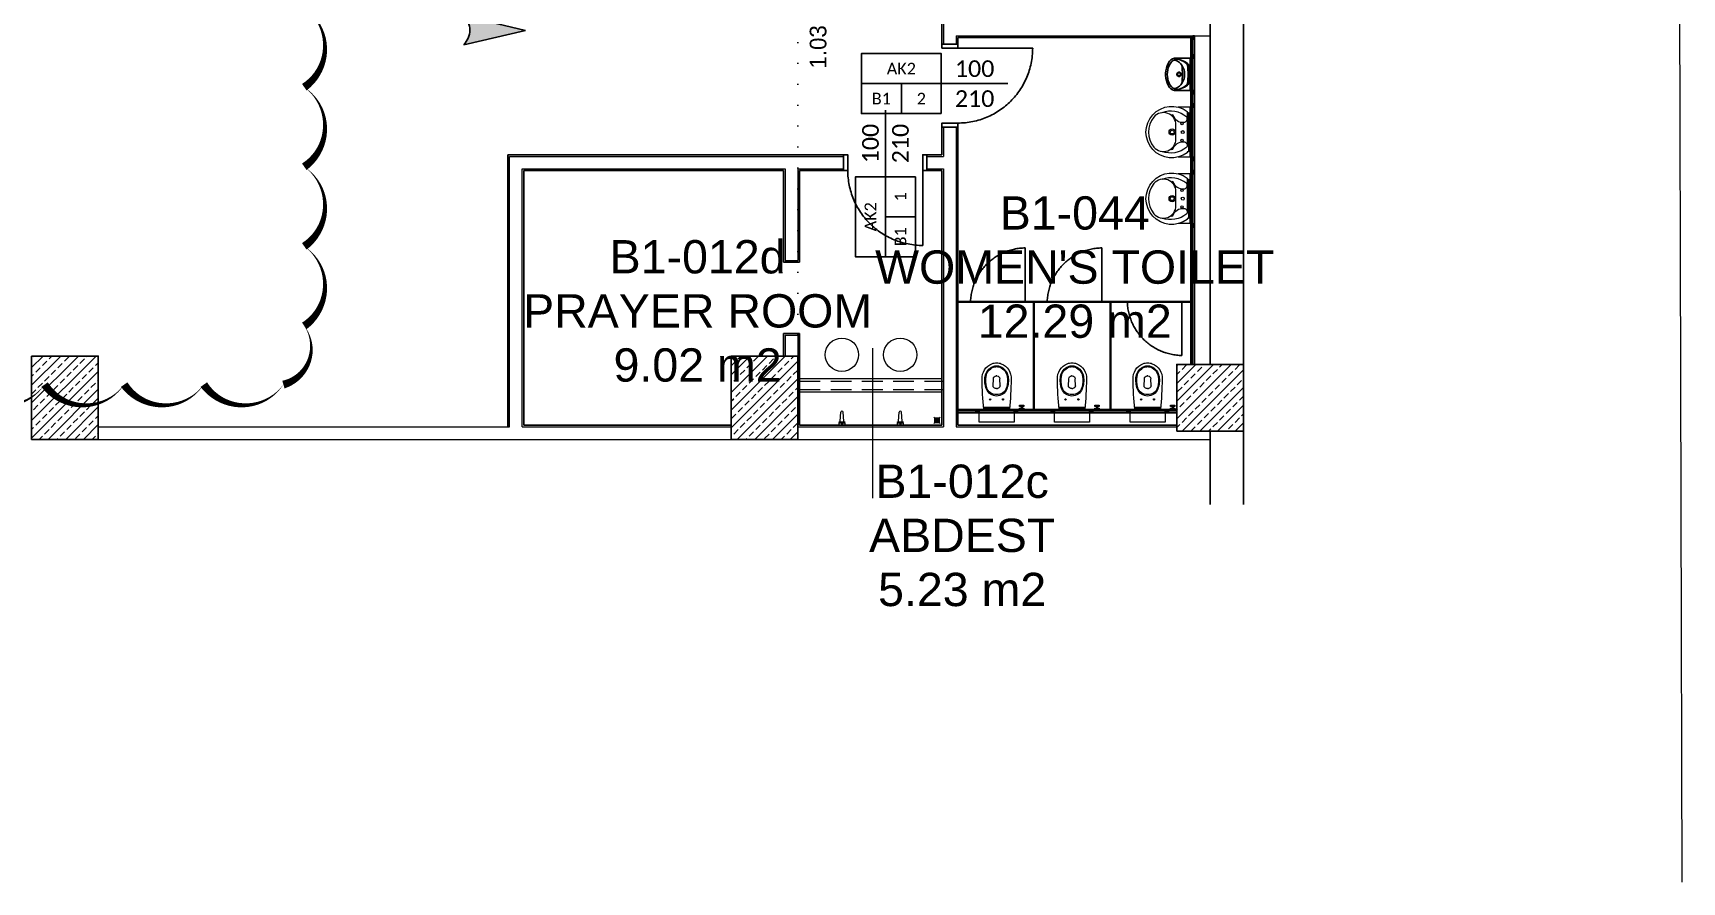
# Model space of a CAD drawing. Header units: metres. Extents: x -20317 to 2216, y -10281 to 3094.
# Drawn here: x -1757 to 223, y -8938 to -7918 of the extents above; entities that cross this region are included whole.
import ezdxf
from ezdxf.enums import TextEntityAlignment as Align

# ---------------------------------------------------------------- set-up
doc = ezdxf.new("R2010")
doc.units = ezdxf.units.M
doc.header["$MEASUREMENT"] = 0
for name, pattern in [('DOT2', [0.125, 0, -0.125]), ('HIDDEN', [9.525, 6.35, -3.175]), ('HIDDEN2', [0.1875, 0.125, -0.0625])]:
    doc.linetypes.add(name, pattern=pattern)
doc.layers.get('0').update_dxf_attribs({"color": 30, "lineweight": 0})
for name, color, linetype in [('6', 242, 'Continuous'), ('AG-DOOR', 2, 'Continuous'), ('AG-DOOR-NOTATION-WOODDEN', 60, 'Continuous'), ('AG-DOOR-OPENING', 9, 'HIDDEN'), ('AG-ELEV-02', 152, 'Continuous'), ('AG-PLASTER', 73, 'Continuous'), ('AR-ESCALATOR', 3, 'Continuous'), ('AR-STEEL', 122, 'Continuous'), ('KPL1', 143, 'Continuous'), ('SUZGEC', 10, 'Continuous'), ('V-0_Hatch_Concrete', 252, 'Continuous'), ('V-2_Column', 160, 'Continuous'), ('Z-OBJE', 7, 'Continuous')]:
    doc.layers.add(name, color=color, linetype=linetype)
for name, color, linetype, lineweight in [('AG-FURNITURE', 9, 'Continuous', 9), ('AG-Wall', 4, 'Continuous', 20), ('AI-040', 2, 'Continuous', 20), ('AI-040 @ 250', 2, 'Continuous', 20), ('AR-WALL-GYP-GREEN', 83, 'Continuous', 20), ('HOLD', 7, 'Continuous', 0), ('IMAR', 1, 'Continuous', 20), ('shaft', 3, 'Continuous', 20)]:
    doc.layers.add(name, color=color, linetype=linetype, lineweight=lineweight)
doc.styles.add('$0$ARIAL', font='arial.ttf', dxfattribs={"width": 0.9})
doc.styles.add('CALIBRI LIGHT', font='calibril.ttf')
doc.styles.add('IIS IKEA SANS', font='')
doc.styles.get('IIS IKEA SANS').set_extended_font_data('IKEA Sans')

# ---------------------------------------------------------------- blocks, each defined once
blk = doc.blocks.new('$0$ok')
at = {"layer": '6'}
h = blk.add_hatch(color=256, dxfattribs=at)
edge = h.paths.add_edge_path()
edge.add_ellipse((1571515.97, 116941.68), major_axis=(-7.14, 7.19), ratio=1, start_angle=359.45276, end_angle=450.68953)
edge.add_line((1571508.87, 116934.46), (1571477.92, 116941.82))
edge.add_line((1571477.92, 116941.82), (1571508.9, 116948.94))
for p, q in [((1571477.92, 116941.82), (1571508.9, 116948.94)), ((1571508.87, 116934.46), (1571477.92, 116941.82))]:
    blk.add_line(p, q, dxfattribs=at)
at = {"layer": '6', "extrusion": (0, 0, -1)}
blk.add_ellipse((1571515.97, 116941.68), major_axis=(-7.14, 7.19), ratio=1, start_param=4.700354, end_param=6.292737, dxfattribs=at)
blk = doc.blocks.new('$0$A$C742A37F2')
at = {"layer": '6', "extrusion": (0, 0, -1), "xscale": -0.02399999999994179, "yscale": 0.02399999999994179, "zscale": -0.02399999999994179, "rotation": 180}
blk.add_blockref('$0$ok', (-37798.252, 2732.293), dxfattribs=at)
blk = doc.blocks.new('$0$150714_ARSA$0$KOLON 80X120')
at = {"layer": 'V-0_Hatch_Concrete'}
h = blk.add_hatch(dxfattribs=at)
h.set_pattern_fill('ANSI33', color=256, scale=60)
h.set_pattern_definition([(45, (-19036.79, -4512.143), (-10.606602, 10.606602), []), (45, (-19026.183, -4512.143), (-10.606602, 10.606602), [7.5, -3.75])])
h.paths.add_polyline_path([(0, 100), (80, 100), (80, 0), (0, 0)])
blk.add_lwpolyline([(0, 100), (80, 100), (80, 0), (0, 0), (0, 100)])
blk = doc.blocks.new('kolon 80x80')
at = {"layer": 'V-0_Hatch_Concrete'}
h = blk.add_hatch(dxfattribs=at)
h.set_pattern_fill('ANSI33', color=256, scale=0.6)
h.set_pattern_definition([(45, (-190.3679, -46.12143), (-0.10606602, 0.10606602), []), (45, (-190.26183, -46.12143), (-0.10606602, 0.10606602), [0.075, -0.0375])])
h.paths.add_polyline_path([(0, -0.8), (0.8, -0.8), (0.8, 0), (0, 0)])
blk.add_lwpolyline([(0, -0.8), (0, 0), (0.8, 0), (0.8, -0.8)], close=True)
blk = doc.blocks.new('A$C261E3135')
at = {"layer": 'IMAR', "lineweight": 20}
blk.add_lwpolyline([(27.584, -93.428), (9.075, -6.224), (7.982, -4.119), (4.604, -0.557), (2.842, 0.329), (-93.302, -10.366)], dxfattribs=at)
blk = doc.blocks.new('KAPI-100')
at = {"layer": 'AG-DOOR', "ltscale": 0.3}
for points in [[(2, 0), (2, -5), (-17, -5), (-17, 0)], [(2, -95), (2, -100), (-17, -100), (-17, -95)]]:
    blk.add_lwpolyline(points, close=True, dxfattribs=at)
at = {"layer": 'AG-DOOR-OPENING', "ltscale": 150}
blk.add_lwpolyline([(2, -5), (92, -5)], dxfattribs=at)
blk.add_arc((2, -5), 90, 270, 360, dxfattribs=at)
blk = doc.blocks.new('gomme-klozet')
for p, q in [((35, 306), (15, 306)), ((35, 296), (15, 296)), ((20, -156), (20, 158)), ((28, -156), (28, 158)), ((253, 1), (253, 12)), ((253, 1), (253, -11)), ((284, 42), (369, 40)), ((403, 5), (403, 1)), ((403, 1), (403, 5)), ((403, 1), (403, -3)), ((403, -3), (403, 1)), ((284, -41), (369, -38))]:
    blk.add_line(p, q)
for points in [[(-152, 211), (-152, -209), (-42, -209), (-42, 211)], [(0, 326), (0, 276), (15, 276), (15, 326)], [(35, 326), (35, 276), (50, 276), (50, 326)]]:
    blk.add_lwpolyline(points, close=True)
for centre, radius, start, end in [((453, -4824), 5000, 91.0318, 95.194), ((120, 78), 7.5, 90, 270), ((120, 78), 7.5, 270, 90), ((290, 1), 130, 110.5799, 180), ((290, 1), 130, 180, 249.4201), ((289, 12), 110, 103.1933, 185.6824), ((289, -10), 110, 174.3176, 256.8067), ((350, -158), 300, 80.8719, 110.5799), ((283, 12), 30, 88.293, 180), ((350, -158), 290, 80.8719, 107.1273), ((373, -14), 190, 22.0243, 93.1129), ((368, 5), 35, 0, 88.293), ((373, -14), 144, 22.0243, 80.8719), ((373, -14), 154, 22.0243, 80.8719), ((410, 1), 104, 0, 22.0243), ((410, 1), 104, 337.9757, 0), ((410, 1), 114, 0, 22.0243), ((410, 1), 114, 337.9757, 0), ((410, 1), 150, 0, 22.0243), ((410, 1), 150, 337.9757, 0), ((453, 4825), 5000, 264.806, 268.9682), ((120, -77), 7.5, 90, 270), ((120, -77), 7.5, 270, 90), ((350, 160), 300, 249.4201, 279.1281), ((283, -11), 30, 180, 271.707), ((350, 160), 290, 252.8727, 279.1281), ((373, 16), 190, 266.8871, 337.9757), ((368, -3), 35, 271.707, 0), ((373, 16), 144, 279.1281, 337.9757), ((373, 16), 154, 279.1281, 337.9757)]:
    blk.add_arc(centre, radius, start, end)
at = {"layer": 'AR-STEEL'}
for points in [[(-22, 251), (-42, 251), (-42, 211), (-22, 211)], [(-22, 251), (-42, 251), (-42, 211), (-22, 211)], [(-25, 249), (-41, 249), (-41, 213), (-25, 213)], [(-25, 249), (-41, 249), (-41, 213), (-25, 213)], [(-22, -209), (-42, -209), (-42, -249), (-22, -249)], [(-22, -209), (-42, -209), (-42, -249), (-22, -249)], [(-25, -211), (-41, -211), (-41, -247), (-25, -247)], [(-25, -211), (-41, -211), (-41, -247), (-25, -247)]]:
    blk.add_lwpolyline(points, close=True, dxfattribs=at)
blk = doc.blocks.new('A$C43686071')
for p, q in [((54, 61), (38.8, 61)), ((49.5, 54.6), (49.5, 16)), ((54, 1), (38.8, 1))]:
    blk.add_line(p, q)
for points in [[(51, 7.3), (49.5, 7.3), (49.5, 6.1, -1.989975), (49.5, 55.8), (49.5, 54.6), (51, 54.6)], [(9.6, 12.9, 0.69845), (36, 22.6), (36, 39.4, 0.69845), (9.6, 49.1, 0.366646), (9.6, 12.9)]]:
    blk.add_lwpolyline(points, format="xyb", close=True)
for points in [[(29.7, 51.6, -0.361215), (32.3, 51.6, 0.349763), (45.5, 42.7, 0.574856), (48.9, 49.1, 0.271647), (19.2, 54.2, 0.271647)], [(29.7, 10.3, 0.361215), (32.3, 10.4, -0.349763), (45.5, 19.3, -0.574856), (48.9, 12.8, -0.271647), (19.2, 7.7, -0.271647)]]:
    blk.add_lwpolyline(points, format="xyb")
for centre, radius in [((43.3, 41), 1.5), ((31.5, 31), 3.75), ((31.5, 31), 2.25), ((43.3, 21), 1.5), ((44.2, 31), 1.75)]:
    blk.add_circle(centre, radius)
blk = doc.blocks.new('*U16')
at = {"style": '$0$ARIAL'}
for tag, p in [('NO', (1.676, 0.8)), ('MAHAL', (1.676, -1.8)), ('ALAN', (1.676, -4.4))]:
    blk.add_attdef(tag, text='', height=1.6, dxfattribs=at).set_placement(p, align=Align.MIDDLE_CENTER)
blk = doc.blocks.new('*U118')
blk.add_lwpolyline([(1000, -450), (2200, -450), (2200, 450), (1000, 450)], close=True)
for points in [[(2200, 0), (0, 0)], [(1600, -450), (1600, 0)]]:
    blk.add_lwpolyline(points)
at = {"style": 'CALIBRI LIGHT'}
for tag, height, p in [('GENİŞLİK', 250, (500, 225)), ('KAPIKODU', 175, (1600, 225)), ('YÜKSEKLİK', 250, (500, -225)), ('KATTAKI.SAYISI', 175, (1300, -225)), ('BULUNDUGU.KAT', 175, (1900, -225))]:
    blk.add_attdef(tag, text='', height=height, dxfattribs=at).set_placement(p, align=Align.MIDDLE_CENTER)
blk = doc.blocks.new('Basin Symb_3')
at = {"layer": 'Z-OBJE', "color": 0, "linetype": 'Continuous'}
for p, q in [((0, 410), (540, 410)), ((0, 410), (0, 182)), ((355, 410), (185, 410)), ((540, 410), (540, 182)), ((253, 227), (224, 227)), ((270, 272), (270, 243)), ((270, 210), (270, 181)), ((315, 227), (287, 227))]:
    blk.add_line(p, q, dxfattribs=at)
for radius in [35, 25]:
    blk.add_circle((270, 227), radius, dxfattribs=at)
for centre, radius, start, end in [((353, 152), 340, 140.6648, 180.9072), ((319, 150), 305, 138.5245, 180.6767), ((257, 79), 241, 122.8442, 158.4481), ((124, 322), 45, 97.8304, 138.5245), ((126, 339), 45, 102.694, 140.6648), ((264, -277), 676, 89.4897, 102.694), ((275, -776), 1154, 90.245, 97.8304), ((270, -701), 985, 81.1796, 98.8266), ((251, 75), 241, 85.394, 121.0561), ((275, -277), 676, 77.2285, 90.4328), ((264, -776), 1154, 82.0921, 89.6775), ((289, 75), 241, 58.9439, 94.606), ((283, 79), 241, 21.5519, 57.1558), ((416, 322), 45, 41.398, 82.0921), ((415, 338), 45, 39.2578, 77.2285), ((186, 152), 340, 359.0153, 39.2578), ((221, 150), 305, 359.2458, 41.398), ((137, 176), 137, 177.5448, 231.2546), ((114, 162), 80.9, 176.0694, 229.1984), ((184, 235), 213, 231.3152, 242.8429), ((247, 327), 293, 230.7149, 260.0022), ((284, 444), 444, 243.7403, 265.7948), ((270, 347), 317, 256.4334, 283.5666), ((270, 270), 270, 265.9876, 274.0124), ((256, 444), 444, 274.2052, 296.2597), ((293, 327), 293, 279.9978, 309.2851), ((356, 235), 213, 297.1571, 308.6848), ((426, 162), 80.9, 310.8016, 3.9306), ((403, 176), 137, 308.7454, 2.4552)]:
    blk.add_arc(centre, radius, start, end, dxfattribs=at)
blk = doc.blocks.new('SUZ')
at = {"layer": 'SUZGEC', "ltscale": 0.0002}
for p, q in [((0, 0), (-50, 50)), ((200, 0), (250, 50)), ((-50, -250), (0, -200)), ((51, -37), (51, -163)), ((100, -163), (100, -37)), ((149, -37), (149, -163)), ((200, -200), (250, -250))]:
    blk.add_line(p, q, dxfattribs=at)
for points in [[(0, 0), (200, 0), (200, -200), (0, -200)], [(20, -20), (180, -20), (180, -180), (20, -180)]]:
    blk.add_lwpolyline(points, close=True, dxfattribs=at)
blk = doc.blocks.new('A$C05BD632A')
at = {"layer": 'AG-FURNITURE'}
for p, q in [((0, 3.5), (7, 3.5)), ((1.3, 5), (2, 15.5)), ((3, 2), (3, 0)), ((4, 2), (4, 0)), ((5.7, 5), (5, 15.5))]:
    blk.add_line(p, q, dxfattribs=at)
for points in [[(0, 3.5), (0, 4), (7, 4), (7, 3.5)], [(0, 3), (7, 3), (7, 0)], [(0, 0), (0, 3)], [(0.5, 3.5), (0.5, 3.5), (6.5, 3.5), (6.5, 3.5)], [(0.5, 3), (0.5, 3.5)], [(3, 2), (4, 2)], [(6.5, 3), (6.5, 3.5)]]:
    blk.add_lwpolyline(points, dxfattribs=at)
blk.add_arc((3.5, 15.5), 1.5, 360, 180, dxfattribs=at)

msp = doc.modelspace()

# ---------------------------------------------------------------- linework, layer by layer
at = {"layer": 'AG-DOOR-OPENING', "ltscale": 150}
for points in [[(-565.5, -8241.1), (-565.5, -8175.9, 0.397714), (-631, -8239.9), (-631, -8241.1)], [(-473.4, -8241.1), (-473.4, -8175.9, 0.397714), (-538.9, -8239.9), (-538.9, -8241.1)], [(-377.3, -8239.9), (-377.3, -8305.1, -0.397714), (-442.8, -8241.1), (-442.8, -8239.9)]]:
    msp.add_lwpolyline(points, format="xyb", dxfattribs=at)
at = {"layer": 'AG-ELEV-02', "ltscale": 0.01}
for p, q in [((-362.2, -8315.9), (-362.2, -7920.9)), ((-383.4, -8374.1), (-646.4, -8374.1))]:
    msp.add_line(p, q, dxfattribs=at)
at = {"layer": 'AG-FURNITURE'}
for p, q in [((-646.4, -8239.9), (-365.4, -8239.9)), ((-646.4, -8241.1), (-365.4, -8241.1)), ((-555.5, -8369.9), (-555.5, -8241.1)), ((-554.3, -8369.9), (-554.3, -8241.1)), ((-463.4, -8369.9), (-463.4, -8241.1)), ((-462.2, -8369.9), (-462.2, -8241.1))]:
    msp.add_line(p, q, dxfattribs=at)
at = {"layer": 'AG-FURNITURE', "ltscale": 2}
for p, q in [((-836.4, -8332.9), (-665.4, -8332.9)), ((-836.4, -8348.9), (-665.4, -8348.9))]:
    msp.add_line(p, q, dxfattribs=at)
at = {"layer": 'AG-FURNITURE', "color": 253, "linetype": 'HIDDEN2', "ltscale": 200}
for p, q in [((-836.4, -8335.9), (-664.4, -8335.9)), ((-836.4, -8345.9), (-664.4, -8345.9))]:
    msp.add_line(p, q, dxfattribs=at)
at = {"layer": 'AG-FURNITURE', "color": 1, "ltscale": 1000}
for points in [[(-367.4, -7986.8), (-367.4, -7947.9), (-366.4, -7947.9), (-366.4, -7986.8)], [(-367.4, -8066.8), (-367.4, -8006.8), (-366.4, -8006.8), (-366.4, -8066.8)], [(-367.4, -8146.8), (-367.4, -8086.8), (-366.4, -8086.8), (-366.4, -8146.8)]]:
    msp.add_lwpolyline(points, close=True, dxfattribs=at)
at = {"layer": 'AG-FURNITURE', "ltscale": 2}
for centre in [(-785.4, -8304.2), (-785.4, -8304.2), (-715.4, -8304.2), (-715.4, -8304.2)]:
    msp.add_circle(centre, 20, dxfattribs=at)
at = {"layer": 'AG-PLASTER'}
for p, q in [((-665.4, -7850.9), (-665.4, -7930.9)), ((-646.4, -7930.9), (-646.4, -7922.9)), ((-646.4, -7922.9), (-365.4, -7922.9)), ((-665.4, -8030.9), (-665.4, -8063.9)), ((-646.4, -8030.9), (-646.4, -8388.9)), ((-1186.4, -8390.9), (-1186.4, -8063.9)), ((-1186.4, -8063.9), (-783.4, -8063.9)), ((-683.4, -8063.9), (-665.4, -8063.9)), ((-1167.4, -8388.9), (-1167.4, -8082.9)), ((-1167.4, -8082.9), (-855.4, -8082.9)), ((-855.4, -8082.9), (-855.4, -8192.9)), ((-836.4, -8082.9), (-783.4, -8082.9)), ((-836.4, -8082.9), (-836.4, -8192.9)), ((-683.4, -8082.9), (-665.4, -8082.9)), ((-665.4, -8082.9), (-665.4, -8388.9)), ((-855.4, -8192.9), (-836.4, -8192.9)), ((-855.4, -8278.9), (-836.4, -8278.9)), ((-855.4, -8278.9), (-855.4, -8305.9)), ((-836.4, -8278.9), (-836.4, -8388.9)), ((-1167.4, -8388.9), (-918.4, -8388.9)), ((-836.4, -8388.9), (-665.4, -8388.9)), ((-646.4, -8388.9), (-383.4, -8388.9))]:
    msp.add_line(p, q, dxfattribs=at)
at = {"layer": 'AG-Wall', "ltscale": 2.5}
for p, q in [((-663.4, -7850.9), (-663.4, -7930.9)), ((-648.4, -7930.9), (-663.4, -7930.9)), ((-648.4, -7920.9), (-648.4, -7930.9)), ((-663.4, -8030.9), (-663.4, -8065.9)), ((-648.4, -8030.9), (-663.4, -8030.9)), ((-648.4, -8030.9), (-648.4, -8390.9)), ((-853.4, -8080.9), (-853.4, -8190.9)), ((-838.4, -8080.9), (-838.4, -8190.9)), ((-663.4, -8080.9), (-663.4, -8390.9)), ((-853.4, -8190.9), (-838.4, -8190.9)), ((-853.4, -8280.9), (-838.4, -8280.9)), ((-853.4, -8280.9), (-853.4, -8305.9)), ((-838.4, -8280.9), (-838.4, -8305.9))]:
    msp.add_line(p, q, dxfattribs=at)
at = {"layer": 'AG-Wall'}
for p, q in [((-648.4, -7920.9), (-343.4, -7920.9)), ((-1184.4, -8390.9), (-1184.4, -8065.9)), ((-1184.4, -8065.9), (-783.4, -8065.9)), ((-783.4, -8080.9), (-783.4, -8065.9)), ((-683.4, -8080.9), (-683.4, -8065.9)), ((-683.4, -8065.9), (-663.4, -8065.9)), ((-1169.4, -8390.9), (-1169.4, -8080.9)), ((-1169.4, -8080.9), (-853.4, -8080.9)), ((-838.4, -8080.9), (-783.4, -8080.9)), ((-683.4, -8080.9), (-663.4, -8080.9)), ((-1678.4, -8390.9), (-1184.4, -8390.9)), ((-1169.4, -8390.9), (-918.4, -8390.9)), ((-1163.4, -8390.9), (-918.4, -8390.9)), ((-838.4, -8390.9), (-663.4, -8390.9)), ((-648.4, -8390.9), (-383.4, -8390.9)), ((-646.4, -8390.9), (-383.4, -8390.9)), ((-1678.4, -8405.9), (-918.4, -8405.9)), ((-838.4, -8405.9), (-343.4, -8405.9)), ((-838.4, -8405.9), (-343.4, -8405.9))]:
    msp.add_line(p, q, dxfattribs=at)
at = {"layer": 'AI-040', "color": 2, "linetype": 'Continuous', "lineweight": 20}
msp.add_line((-748.5, -8476.6), (-748.5, -8296.4), dxfattribs=at)
at = {"layer": 'AR-STEEL'}
for points in [[(-364.2, -7920.9), (-362.2, -7920.9), (-362.2, -7924.9), (-364.2, -7924.9)], [(-364.2, -7920.9), (-362.2, -7920.9), (-362.2, -7924.9), (-364.2, -7924.9)], [(-364, -7921.1), (-362.4, -7921.1), (-362.4, -7924.7), (-364, -7924.7)], [(-364, -7921.1), (-362.4, -7921.1), (-362.4, -7924.7), (-364, -7924.7)], [(-364.2, -7947.9), (-362.2, -7947.9), (-362.2, -7943.9), (-364.2, -7943.9)], [(-364.2, -7947.9), (-362.2, -7947.9), (-362.2, -7943.9), (-364.2, -7943.9)], [(-364, -7947.7), (-362.4, -7947.7), (-362.4, -7944.1), (-364, -7944.1)], [(-364, -7947.7), (-362.4, -7947.7), (-362.4, -7944.1), (-364, -7944.1)], [(-364.2, -7986.8), (-362.2, -7986.8), (-362.2, -7990.8), (-364.2, -7990.8)], [(-364.2, -7986.8), (-362.2, -7986.8), (-362.2, -7990.8), (-364.2, -7990.8)], [(-364, -7987), (-362.4, -7987), (-362.4, -7990.6), (-364, -7990.6)], [(-364, -7987), (-362.4, -7987), (-362.4, -7990.6), (-364, -7990.6)], [(-364.2, -8002.8), (-362.2, -8002.8), (-362.2, -8006.8), (-364.2, -8006.8)], [(-364.2, -8002.8), (-362.2, -8002.8), (-362.2, -8006.8), (-364.2, -8006.8)], [(-364, -8003), (-362.4, -8003), (-362.4, -8006.6), (-364, -8006.6)], [(-364, -8003), (-362.4, -8003), (-362.4, -8006.6), (-364, -8006.6)], [(-364.2, -8066.8), (-362.2, -8066.8), (-362.2, -8070.8), (-364.2, -8070.8)], [(-364.2, -8066.8), (-362.2, -8066.8), (-362.2, -8070.8), (-364.2, -8070.8)], [(-364, -8067), (-362.4, -8067), (-362.4, -8070.6), (-364, -8070.6)], [(-364, -8067), (-362.4, -8067), (-362.4, -8070.6), (-364, -8070.6)], [(-364.2, -8082.8), (-362.2, -8082.8), (-362.2, -8086.8), (-364.2, -8086.8)], [(-364.2, -8082.8), (-362.2, -8082.8), (-362.2, -8086.8), (-364.2, -8086.8)], [(-364, -8083), (-362.4, -8083), (-362.4, -8086.6), (-364, -8086.6)], [(-364, -8083), (-362.4, -8083), (-362.4, -8086.6), (-364, -8086.6)], [(-364.2, -8146.8), (-362.2, -8146.8), (-362.2, -8150.8), (-364.2, -8150.8)], [(-364.2, -8146.8), (-362.2, -8146.8), (-362.2, -8150.8), (-364.2, -8150.8)], [(-364, -8147), (-362.4, -8147), (-362.4, -8150.6), (-364, -8150.6)], [(-364, -8147), (-362.4, -8147), (-362.4, -8150.6), (-364, -8150.6)]]:
    msp.add_lwpolyline(points, close=True, dxfattribs=at)
at = {"layer": 'AR-WALL-GYP-GREEN'}
for p, q in [((-365.4, -8315.9), (-365.4, -7920.9)), ((-364.2, -8315.9), (-364.2, -7920.9)), ((-383.4, -8370.9), (-646.4, -8370.9)), ((-383.4, -8372.1), (-646.4, -8372.1))]:
    msp.add_line(p, q, dxfattribs=at)
at = {"layer": 'HOLD'}
msp.add_lwpolyline([(-1767.9, -7841.8, 0, 9.56, -0.520567), (-1672.3, -7841.8, 0, 9.56, -0.520567), (-1576.7, -7841.8, 0, 9.56, -0.520567), (-1481.1, -7841.8, 0, 9.56, -0.520567), (-1430.9, -7887.2, 0, 9.56, -0.520567), (-1430.9, -7982.8, 0, 9.56, -0.520567), (-1430.9, -8078.4, 0, 9.56, -0.520567), (-1430.9, -8174, 0, 9.56, -0.520567), (-1430.9, -8269.6, 0, 9.56, -0.520567), (-1456, -8340.1, 0, 9.56, -0.520567), (-1551.6, -8340.1, 0, 9.56, -0.520567), (-1647.2, -8340.1, 0, 9.56, -0.520567), (-1742.8, -8340.1, 0, 9.56, -0.520567), (-1838.4, -8340.1, 0, 9.56, -0.520567)], format="xyseb", dxfattribs=at)
at = {"layer": 'KPL1', "ltscale": 1000}
for p, q in [((-366.4, -8315.9), (-366.4, -7922.9)), ((-383.4, -8369.9), (-646.4, -8369.9))]:
    msp.add_line(p, q, dxfattribs=at)
at = {"layer": 'shaft', "linetype": 'DOT2', "ltscale": 200}
msp.add_line((-838.4, -8405.9), (-838.7, -4095.9), dxfattribs=at)
at = {"layer": 'V-2_Column'}
for p, q in [((-343.4, -8395.9), (-343.4, -8484)), ((-303.4, -8395.9), (-303.4, -8484))]:
    msp.add_line(p, q, dxfattribs=at)
msp.add_lwpolyline([(-303.4, -7555.9), (-303.4, -8315.9), (-343.4, -8315.9), (-343.4, -7555.9)], close=True, dxfattribs=at)

# ---------------------------------------------------------------- block references
at = {"xscale": 100, "yscale": 100, "zscale": 100, "rotation": 348.1667443523885}
msp.add_blockref('A$C261E3135', (-560.7, 772.2), dxfattribs=at)
msp.add_blockref('KAPI-100', (-648.4, -7930.9))
at = {"rotation": 270}
msp.add_blockref('KAPI-100', (-683.4, -8080.9), dxfattribs=at)
at = {"layer": '6', "xscale": 100, "yscale": 100, "zscale": 100}
msp.add_blockref('$0$A$C742A37F2', (-9443.4, -483.6), dxfattribs=at)
at = {"layer": 'AG-DOOR-NOTATION-WOODDEN', "ltscale": 0.3}
ref = msp.add_blockref('*U118', (-586.1, -7978.5), dxfattribs=dict(at, xscale=-0.08000000000000002, yscale=0.08000000000000002, zscale=0.08000000000000002))
ref.add_attrib('BULUNDUGU.KAT', 'B1', dxfattribs={"layer": '0', "height": 14, "style": 'CALIBRI LIGHT'}).set_placement((-738.1, -7996.5), align=Align.MIDDLE_CENTER)
ref.add_attrib('KATTAKI.SAYISI', '2', dxfattribs={"layer": '0', "height": 14, "style": 'CALIBRI LIGHT'}).set_placement((-690.1, -7996.5), align=Align.MIDDLE_CENTER)
ref.add_attrib('KAPIKODU', 'AK2', dxfattribs={"layer": '0', "height": 14, "style": 'CALIBRI LIGHT'}).set_placement((-714.1, -7960.5), align=Align.MIDDLE_CENTER)
ref.add_attrib('YÜKSEKLİK', '210', dxfattribs={"layer": '0', "height": 20, "style": 'CALIBRI LIGHT'}).set_placement((-626.1, -7996.5), align=Align.MIDDLE_CENTER)
ref.add_attrib('GENİŞLİK', '100', dxfattribs={"layer": '0', "height": 20, "style": 'CALIBRI LIGHT'}).set_placement((-626.1, -7960.5), align=Align.MIDDLE_CENTER)
ref = msp.add_blockref('*U118', (-733.2, -8010.5), dxfattribs=dict(at, xscale=-0.08000000000000002, yscale=0.08000000000000002, zscale=0.08000000000000002, rotation=90))
ref.add_attrib('BULUNDUGU.KAT', 'B1', dxfattribs={"layer": '0', "height": 14, "rotation": 90, "style": 'CALIBRI LIGHT'}).set_placement((-715.2, -8162.5), align=Align.MIDDLE_CENTER)
ref.add_attrib('KATTAKI.SAYISI', '1', dxfattribs={"layer": '0', "height": 14, "rotation": 90, "style": 'CALIBRI LIGHT'}).set_placement((-715.2, -8114.5), align=Align.MIDDLE_CENTER)
ref.add_attrib('KAPIKODU', 'AK2', dxfattribs={"layer": '0', "height": 14, "rotation": 90, "style": 'CALIBRI LIGHT'}).set_placement((-751.2, -8138.5), align=Align.MIDDLE_CENTER)
ref.add_attrib('YÜKSEKLİK', '210', dxfattribs={"layer": '0', "height": 20, "rotation": 90, "style": 'CALIBRI LIGHT'}).set_placement((-715.2, -8050.5), align=Align.MIDDLE_CENTER)
ref.add_attrib('GENİŞLİK', '100', dxfattribs={"layer": '0', "height": 20, "rotation": 90, "style": 'CALIBRI LIGHT'}).set_placement((-751.2, -8050.5), align=Align.MIDDLE_CENTER)
at = {"layer": 'AG-FURNITURE', "rotation": 270}
for name, p, xscale, yscale, zscale in [('Basin Symb_3', (-397, -7986.8), -0.07200000000011642, 0.07200000000011642, 0.07200000000000001), ('gomme-klozet', (-599.8, -8369.9), -0.1, 0.1, 0.1), ('gomme-klozet', (-509.3, -8369.9), -0.1, 0.1, 0.1), ('gomme-klozet', (-418.5, -8369.9), -0.1, 0.1, 0.1)]:
    msp.add_blockref(name, p, dxfattribs=dict(at, xscale=xscale, yscale=yscale, zscale=zscale))
at = {"layer": 'AG-FURNITURE'}
for name, p in [('A$C43686071', (-420.4, -8067.7)), ('A$C43686071', (-420.4, -8147.7)), ('A$C05BD632A', (-788.9, -8388.9)), ('A$C05BD632A', (-788.9, -8388.9)), ('A$C05BD632A', (-718.9, -8388.9)), ('A$C05BD632A', (-718.9, -8388.9))]:
    msp.add_blockref(name, p, dxfattribs=at)
at = {"layer": 'AI-040 @ 250', "color": 2, "linetype": 'Continuous', "lineweight": 20, "xscale": 25, "yscale": 25, "zscale": 25}
for p, values in [((-547.8, -8153.9), {'ALAN': '12.29 m2', 'MAHAL': "WOMEN'S TOILET", 'NO': 'B1-044'}), ((-1000.6, -8206.5), {'ALAN': '9.02 m2', 'MAHAL': 'PRAYER ROOM', 'NO': 'B1-012d'}), ((-683, -8476.2), {'ALAN': '5.23 m2', 'MAHAL': 'ABDEST', 'NO': 'B1-012c'})]:
    msp.add_blockref('*U16', p, dxfattribs=at).add_auto_attribs(values)
at = {"layer": 'SUZGEC', "ltscale": 0.0002, "xscale": 0.02499999999417923, "yscale": 0.02499999999417923, "zscale": 0.02499999999417923, "rotation": 180}
msp.add_blockref('SUZ', (-668.8, -8385.6), dxfattribs=at)
msp.add_blockref('SUZ', (-668.8, -8385.6), dxfattribs=at)
at = {"layer": 'V-2_Column'}
for p in [(-1758.4, -8405.9), (-918.4, -8405.9)]:
    msp.add_blockref('$0$150714_ARSA$0$KOLON 80X120', p, dxfattribs=at)
at = {"layer": 'V-2_Column', "xscale": 100, "yscale": 100, "zscale": 100}
msp.add_blockref('kolon 80x80', (-383.4, -8315.9), dxfattribs=at)

# ---------------------------------------------------------------- texts
at = {"layer": 'AR-ESCALATOR', "linetype": 'DOT2', "ltscale": 200, "style": 'IIS IKEA SANS'}
msp.add_text('1.03 (+53.03) dusuk doseme hizasi', height=20, rotation=90, dxfattribs=at).set_placement((-804.1, -7960.4))

doc.saveas('drawing.dxf')
